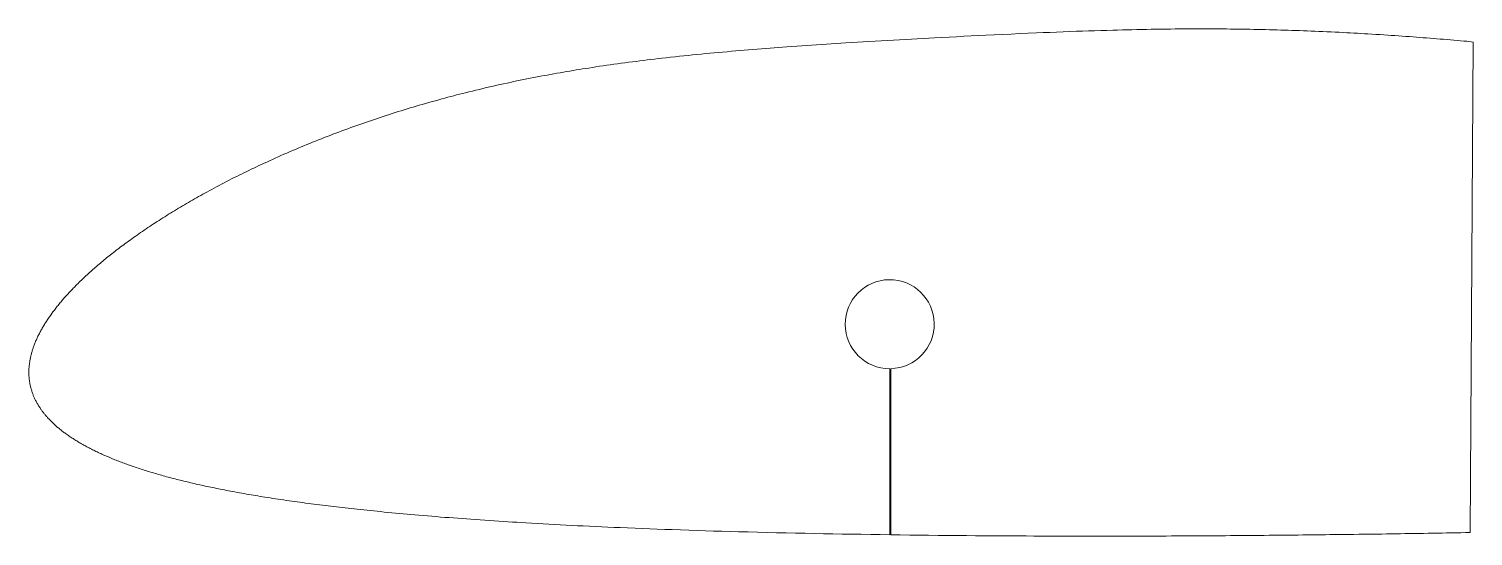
# Model space of a CAD drawing. Header units: millimetres. Extents: x 82 to 348, y 120 to 213.
import ezdxf

# ---------------------------------------------------------------- set-up
doc = ezdxf.new("R2010")
doc.units = ezdxf.units.MM
doc.layers.add('Geometries', color=7, linetype='Continuous', true_color=0xffffff)

msp = doc.modelspace()

# ---------------------------------------------------------------- linework, layer by layer
at = {"layer": 'Geometries', "linetype": 'Continuous', "lineweight": 0}
for p, q in [((347.78, 120.43), (348.3, 210.8)), ((240.81, 150.62), (240.81, 120.02)), ((241.01, 120.02), (241.01, 150.62))]:
    msp.add_line(p, q, dxfattribs=at)
at = {"layer": 'Geometries', "linetype": 'Continuous', "lineweight": 0, "flags": 128}
for points in [[(240.81, 120.02), (239.06, 120.04), (237.32, 120.07), (235.57, 120.1), (233.82, 120.12), (232.07, 120.15), (230.36, 120.19), (228.64, 120.22), (226.93, 120.25), (225.21, 120.29), (223.46, 120.32), (221.71, 120.36), (219.96, 120.4), (218.21, 120.44), (216.46, 120.49), (214.71, 120.53), (212.96, 120.58), (211.43, 120.62), (209.9, 120.67), (208.38, 120.71), (206.85, 120.76), (205.32, 120.81), (203.79, 120.86), (202.26, 120.91), (200.74, 120.96), (199.37, 121.01), (198, 121.06), (196.63, 121.11), (195.26, 121.17), (193.89, 121.22), (192.53, 121.28), (191.16, 121.33), (190.03, 121.38), (188.9, 121.43), (187.76, 121.48), (186.63, 121.54), (185.5, 121.59), (184.37, 121.64), (183.31, 121.69), (182.25, 121.75), (181.19, 121.8), (180.13, 121.86), (179.07, 121.91), (178.01, 121.97), (176.95, 122.03), (175.9, 122.09), (174.85, 122.15), (173.79, 122.21), (172.97, 122.26), (172.14, 122.31), (171.32, 122.36), (170.5, 122.41), (169.68, 122.46), (168.81, 122.52), (167.94, 122.58), (167.07, 122.63), (166.21, 122.69), (165.34, 122.75), (164.48, 122.81), (163.67, 122.87), (162.86, 122.93), (162.05, 122.99), (161.24, 123.05), (160.44, 123.11), (159.63, 123.17), (158.83, 123.23), (158.03, 123.29), (157.23, 123.36), (156.43, 123.42), (155.65, 123.49), (154.87, 123.55), (154.09, 123.62), (153.32, 123.69), (152.6, 123.75), (151.89, 123.82), (151.17, 123.88), (150.46, 123.94), (149.75, 124.01), (149.06, 124.08), (148.37, 124.14), (147.68, 124.21), (146.99, 124.28), (146.37, 124.34), (145.76, 124.4), (145.15, 124.46), (144.54, 124.53), (143.93, 124.59), (143.33, 124.65), (142.72, 124.72), (142.12, 124.79), (141.58, 124.84), (141.04, 124.9), (140.51, 124.97), (139.97, 125.03), (139.44, 125.09), (138.92, 125.15), (138.4, 125.21), (137.88, 125.27), (137.36, 125.33), (136.83, 125.4), (136.31, 125.46), (135.78, 125.53), (135.26, 125.6), (134.74, 125.66), (134.22, 125.73), (133.7, 125.8), (133.19, 125.87), (132.67, 125.94), (132.16, 126), (131.65, 126.07), (131.14, 126.15), (130.65, 126.22), (130.15, 126.29), (129.66, 126.36), (129.16, 126.43), (128.66, 126.5), (128.17, 126.58), (127.67, 126.65), (127.17, 126.73), (126.68, 126.8), (126.19, 126.88), (125.7, 126.96), (125.27, 127.03), (124.85, 127.1), (124.43, 127.17), (124, 127.24), (123.58, 127.31), (123.17, 127.38), (122.75, 127.45), (122.33, 127.52), (121.9, 127.6), (121.47, 127.67), (121.04, 127.75), (120.61, 127.83), (120.18, 127.91), (119.76, 127.98), (119.38, 128.06), (118.99, 128.13), (118.61, 128.2), (118.24, 128.28), (117.86, 128.35), (117.48, 128.42), (117.13, 128.49), (116.78, 128.57), (116.43, 128.64), (116.08, 128.71), (115.73, 128.78), (115.39, 128.85), (115.04, 128.93), (114.7, 129), (114.36, 129.07), (114.02, 129.15), (113.69, 129.22), (113.36, 129.3), (113.03, 129.37), (112.7, 129.45), (112.37, 129.52), (112.04, 129.6), (111.71, 129.68), (111.38, 129.75), (111.06, 129.83), (110.74, 129.91), (110.42, 129.99), (110.11, 130.07), (109.79, 130.15), (109.47, 130.23), (109.16, 130.31), (108.84, 130.39), (108.53, 130.47), (108.21, 130.55), (107.9, 130.64), (107.59, 130.72), (107.29, 130.8), (106.98, 130.89), (106.68, 130.97), (106.38, 131.06), (106.08, 131.14), (105.78, 131.23), (105.49, 131.31), (105.2, 131.4), (104.91, 131.49), (104.62, 131.57), (104.33, 131.66), (104.04, 131.75), (103.75, 131.84), (103.47, 131.93), (103.18, 132.02), (102.9, 132.11), (102.62, 132.2), (102.34, 132.29), (102.07, 132.39), (101.79, 132.48), (101.52, 132.57), (101.25, 132.67), (100.98, 132.76), (100.73, 132.85), (100.49, 132.93), (100.24, 133.02), (100, 133.11), (99.76, 133.2), (99.52, 133.29), (99.28, 133.38), (99.03, 133.47), (98.79, 133.57), (98.55, 133.66), (98.31, 133.76), (98.07, 133.85), (97.83, 133.95), (97.6, 134.04), (97.35, 134.14), (97.11, 134.24), (96.87, 134.35), (96.63, 134.45), (96.39, 134.55), (96.16, 134.65), (95.92, 134.76), (95.69, 134.86), (95.46, 134.97), (95.23, 135.07), (95.01, 135.18), (94.78, 135.28), (94.58, 135.38), (94.37, 135.48), (94.16, 135.59), (93.96, 135.69), (93.75, 135.79), (93.54, 135.9), (93.33, 136.01), (93.12, 136.12), (92.91, 136.23), (92.71, 136.34), (92.51, 136.45), (92.32, 136.55), (92.13, 136.66), (91.94, 136.76), (91.76, 136.87), (91.57, 136.98), (91.39, 137.08), (91.21, 137.19), (91.03, 137.3), (90.86, 137.41), (90.68, 137.52), (90.51, 137.62), (90.35, 137.73), (90.18, 137.84), (90.01, 137.95), (89.84, 138.07), (89.67, 138.18), (89.49, 138.3), (89.32, 138.42), (89.16, 138.54), (88.99, 138.66), (88.84, 138.77), (88.68, 138.89), (88.53, 139), (88.38, 139.12), (88.23, 139.23), (88.09, 139.35), (87.94, 139.46), (87.8, 139.58), (87.66, 139.7), (87.52, 139.81), (87.39, 139.93), (87.26, 140.04), (87.13, 140.16), (87, 140.28), (86.87, 140.39), (86.74, 140.51), (86.61, 140.63), (86.49, 140.75), (86.36, 140.87), (86.25, 140.99), (86.13, 141.11), (86.01, 141.23), (85.9, 141.35), (85.79, 141.47), (85.67, 141.6), (85.56, 141.72), (85.45, 141.84), (85.35, 141.97), (85.24, 142.09), (85.14, 142.22), (85.05, 142.33), (84.96, 142.44), (84.87, 142.56), (84.78, 142.67), (84.69, 142.79), (84.61, 142.9), (84.53, 143.01), (84.45, 143.13), (84.37, 143.24), (84.28, 143.38), (84.19, 143.51), (84.1, 143.65), (84.01, 143.79), (83.93, 143.92), (83.85, 144.06), (83.77, 144.2), (83.69, 144.34), (83.61, 144.48), (83.54, 144.62), (83.47, 144.76), (83.4, 144.9), (83.34, 145.03), (83.27, 145.16), (83.21, 145.29), (83.15, 145.43), (83.1, 145.56), (83.04, 145.7), (82.98, 145.85), (82.93, 145.99), (82.88, 146.13), (82.83, 146.28), (82.78, 146.42), (82.74, 146.56), (82.69, 146.7), (82.65, 146.83), (82.62, 146.97), (82.58, 147.11), (82.54, 147.25), (82.51, 147.38), (82.48, 147.52), (82.45, 147.66), (82.42, 147.8), (82.4, 147.94), (82.37, 148.08), (82.35, 148.21), (82.33, 148.35), (82.31, 148.5), (82.29, 148.65), (82.28, 148.8), (82.26, 148.95), (82.25, 149.1), (82.24, 149.25), (82.23, 149.4), (82.23, 149.54), (82.22, 149.68), (82.22, 149.83), (82.22, 149.97), (82.22, 150.11), (82.22, 150.26), (82.23, 150.4), (82.24, 150.55), (82.24, 150.69), (82.25, 150.84), (82.26, 150.98), (82.28, 151.12), (82.29, 151.27), (82.31, 151.41), (82.33, 151.56), (82.35, 151.71), (82.37, 151.85), (82.39, 152), (82.42, 152.15), (82.44, 152.29), (82.47, 152.44), (82.5, 152.59), (82.53, 152.73), (82.56, 152.88), (82.6, 153.03), (82.64, 153.18), (82.68, 153.33), (82.72, 153.48), (82.76, 153.64), (82.8, 153.78), (82.84, 153.93), (82.89, 154.07), (82.94, 154.22), (82.98, 154.37), (83.03, 154.51), (83.08, 154.66), (83.14, 154.82), (83.2, 154.98), (83.26, 155.15), (83.33, 155.31), (83.39, 155.47), (83.46, 155.64), (83.53, 155.8), (83.6, 155.96), (83.68, 156.13), (83.75, 156.29), (83.83, 156.45), (83.9, 156.61), (83.98, 156.78), (84.06, 156.94), (84.15, 157.1), (84.23, 157.27), (84.32, 157.43), (84.41, 157.6), (84.5, 157.76), (84.59, 157.93), (84.68, 158.09), (84.78, 158.25), (84.87, 158.42), (84.97, 158.59), (85.07, 158.75), (85.18, 158.92), (85.28, 159.09), (85.39, 159.26), (85.5, 159.42), (85.61, 159.59), (85.72, 159.76), (85.83, 159.93), (85.95, 160.1), (86.06, 160.26), (86.18, 160.43), (86.3, 160.6), (86.42, 160.76), (86.54, 160.93), (86.66, 161.1), (86.79, 161.26), (86.92, 161.43), (87.05, 161.6), (87.18, 161.77), (87.31, 161.94), (87.45, 162.11), (87.59, 162.28), (87.72, 162.45), (87.86, 162.62), (88.01, 162.79), (88.15, 162.96), (88.29, 163.13), (88.44, 163.31), (88.59, 163.48), (88.75, 163.66), (88.92, 163.85), (89.08, 164.04), (89.25, 164.23), (89.43, 164.42), (89.58, 164.59), (89.74, 164.76), (89.9, 164.93), (90.06, 165.1), (90.23, 165.27), (90.39, 165.44), (90.55, 165.6), (90.72, 165.77), (90.88, 165.94), (91.08, 166.14), (91.28, 166.34), (91.49, 166.54), (91.69, 166.74), (91.9, 166.94), (92.11, 167.14), (92.32, 167.34), (92.53, 167.54), (92.74, 167.74), (92.96, 167.93), (93.18, 168.13), (93.4, 168.33), (93.61, 168.52), (93.82, 168.71), (94.03, 168.9), (94.24, 169.08), (94.46, 169.27), (94.69, 169.47), (94.92, 169.67), (95.15, 169.87), (95.39, 170.07), (95.62, 170.26), (95.86, 170.46), (96.09, 170.65), (96.31, 170.84), (96.54, 171.02), (96.77, 171.21), (97.01, 171.39), (97.27, 171.6), (97.53, 171.81), (97.79, 172.02), (98.06, 172.22), (98.32, 172.43), (98.59, 172.64), (98.86, 172.84), (99.13, 173.05), (99.42, 173.26), (99.7, 173.47), (99.99, 173.69), (100.28, 173.9), (100.57, 174.11), (100.86, 174.32), (101.16, 174.53), (101.48, 174.77), (101.81, 175), (102.14, 175.23), (102.47, 175.46), (102.8, 175.69), (103.13, 175.92), (103.47, 176.15), (103.81, 176.38), (104.15, 176.61), (104.49, 176.84), (104.83, 177.06), (105.17, 177.28), (105.51, 177.51), (105.85, 177.73), (106.2, 177.95), (106.55, 178.18), (106.9, 178.4), (107.26, 178.63), (107.62, 178.85), (107.97, 179.07), (108.32, 179.29), (108.67, 179.51), (109.03, 179.72), (109.4, 179.95), (109.76, 180.17), (110.13, 180.39), (110.5, 180.6), (110.87, 180.82), (111.24, 181.04), (111.61, 181.26), (111.99, 181.48), (112.36, 181.69), (112.74, 181.91), (113.12, 182.12), (113.5, 182.33), (113.87, 182.54), (114.25, 182.75), (114.62, 182.96), (115, 183.17), (115.45, 183.41), (115.9, 183.66), (116.36, 183.9), (116.81, 184.14), (117.27, 184.39), (117.73, 184.63), (118.19, 184.87), (118.65, 185.11), (119.11, 185.34), (119.57, 185.58), (120.04, 185.82), (120.51, 186.05), (120.95, 186.27), (121.39, 186.49), (121.83, 186.71), (122.28, 186.92), (122.72, 187.14), (123.19, 187.37), (123.66, 187.59), (124.13, 187.82), (124.6, 188.04), (125.08, 188.26), (125.55, 188.48), (126.03, 188.7), (126.55, 188.94), (127.08, 189.18), (127.6, 189.41), (128.13, 189.65), (128.66, 189.88), (129.19, 190.12), (129.72, 190.35), (130.25, 190.58), (130.78, 190.8), (131.32, 191.03), (131.84, 191.25), (132.37, 191.47), (132.89, 191.69), (133.42, 191.91), (133.96, 192.13), (134.5, 192.35), (135.04, 192.56), (135.58, 192.78), (136.12, 192.99), (136.65, 193.2), (137.18, 193.41), (137.71, 193.61), (138.25, 193.82), (138.79, 194.02), (139.34, 194.23), (139.88, 194.43), (140.43, 194.63), (140.98, 194.83), (141.53, 195.03), (142.07, 195.23), (142.62, 195.42), (143.17, 195.62), (143.72, 195.81), (144.26, 196), (144.81, 196.19), (145.35, 196.37), (145.89, 196.55), (146.43, 196.74), (146.97, 196.92), (147.52, 197.1), (148.07, 197.28), (148.63, 197.46), (149.18, 197.63), (149.73, 197.81), (150.28, 197.98), (150.83, 198.15), (151.39, 198.32), (151.94, 198.49), (152.49, 198.66), (153.04, 198.83), (153.6, 198.99), (154.15, 199.15), (154.7, 199.31), (155.31, 199.49), (155.92, 199.66), (156.52, 199.83), (157.13, 200), (157.74, 200.17), (158.29, 200.32), (158.84, 200.47), (159.39, 200.62), (159.94, 200.77), (160.49, 200.91), (161.03, 201.05), (161.57, 201.19), (162.11, 201.33), (162.65, 201.46), (163.29, 201.62), (163.93, 201.78), (164.58, 201.94), (165.22, 202.09), (165.86, 202.25), (166.5, 202.4), (167.14, 202.54), (167.78, 202.69), (168.42, 202.83), (169.06, 202.98), (169.69, 203.12), (170.33, 203.25), (170.93, 203.38), (171.53, 203.51), (172.13, 203.64), (172.73, 203.76), (173.33, 203.88), (173.97, 204.01), (174.6, 204.14), (175.23, 204.26), (175.87, 204.38), (176.5, 204.5), (177.13, 204.62), (177.73, 204.73), (178.32, 204.84), (178.92, 204.95), (179.51, 205.05), (180.1, 205.16), (180.69, 205.26), (181.29, 205.36), (181.88, 205.46), (182.47, 205.56), (183.06, 205.66), (183.64, 205.75), (184.22, 205.84), (184.79, 205.93), (185.37, 206.02), (186.03, 206.13), (186.7, 206.23), (187.36, 206.33), (188.02, 206.42), (188.68, 206.52), (189.34, 206.61), (190, 206.71), (190.66, 206.8), (191.34, 206.89), (192.03, 206.98), (192.72, 207.07), (193.4, 207.16), (194.09, 207.25), (194.77, 207.34), (195.46, 207.42), (196.14, 207.51), (196.82, 207.59), (197.5, 207.67), (198.18, 207.75), (198.86, 207.83), (199.66, 207.92), (200.46, 208.01), (201.26, 208.09), (202.06, 208.18), (202.87, 208.26), (203.67, 208.35), (204.48, 208.43), (205.29, 208.51), (206.09, 208.59), (206.88, 208.67), (207.67, 208.74), (208.46, 208.82), (209.24, 208.89), (210.04, 208.96), (210.84, 209.03), (211.64, 209.1), (212.44, 209.17), (213.24, 209.24), (214.03, 209.31), (214.83, 209.37), (215.62, 209.44), (216.41, 209.5), (217.2, 209.56), (217.99, 209.62), (218.77, 209.69), (219.55, 209.74), (220.32, 209.8), (221.09, 209.86), (221.86, 209.91), (222.77, 209.98), (223.69, 210.05), (224.6, 210.11), (225.51, 210.17), (226.42, 210.23), (227.32, 210.29), (228.23, 210.35), (229.14, 210.41), (230.04, 210.47), (230.94, 210.53), (231.84, 210.59), (232.74, 210.64), (233.8, 210.71), (234.86, 210.77), (235.92, 210.84), (236.97, 210.9), (238.11, 210.97), (239.25, 211.03), (240.38, 211.1), (241.51, 211.16), (242.64, 211.23), (243.77, 211.29), (244.84, 211.35), (245.9, 211.41), (246.96, 211.46), (248.02, 211.52), (249.08, 211.58), (250.43, 211.65), (251.78, 211.72), (253.12, 211.79), (254.47, 211.86), (255.81, 211.92), (257.15, 211.99), (258.5, 212.06), (260.06, 212.13), (261.62, 212.21), (263.18, 212.28), (264.75, 212.35), (266.31, 212.42), (267.87, 212.49), (269.09, 212.54), (270.32, 212.59), (271.55, 212.64), (272.77, 212.69), (274, 212.73), (275.23, 212.78), (276.34, 212.82), (277.46, 212.85), (278.57, 212.89), (279.69, 212.93), (280.81, 212.96), (281.93, 212.99), (282.81, 213.02), (283.69, 213.04), (284.57, 213.06), (285.45, 213.08), (286.33, 213.1), (287.22, 213.12), (288.1, 213.13), (288.99, 213.15), (289.88, 213.16), (290.76, 213.18), (291.65, 213.19), (292.54, 213.2), (293.38, 213.21), (294.22, 213.21), (295.07, 213.22), (295.91, 213.22), (296.76, 213.23), (297.53, 213.23), (298.3, 213.23), (299.07, 213.23), (299.84, 213.23), (300.61, 213.23), (301.39, 213.22), (302.17, 213.22), (302.88, 213.21), (303.59, 213.2), (304.31, 213.2), (305.02, 213.19), (305.74, 213.18), (306.46, 213.17), (307.18, 213.15), (307.9, 213.14), (308.62, 213.13), (309.34, 213.11), (310.07, 213.09), (310.79, 213.08), (311.48, 213.06), (312.17, 213.04), (312.85, 213.02), (313.54, 213), (314.23, 212.98), (314.93, 212.96), (315.64, 212.93), (316.34, 212.91), (317.04, 212.88), (317.75, 212.86), (318.46, 212.83), (319.16, 212.8), (319.87, 212.77), (320.62, 212.74), (321.37, 212.7), (322.12, 212.67), (322.87, 212.63), (323.62, 212.6), (324.37, 212.56), (325.02, 212.53), (325.67, 212.49), (326.32, 212.46), (326.97, 212.42), (327.62, 212.38), (328.28, 212.34), (328.93, 212.31), (329.65, 212.26), (330.38, 212.22), (331.11, 212.17), (331.83, 212.12), (332.56, 212.08), (333.23, 212.03), (333.89, 211.99), (334.56, 211.94), (335.23, 211.89), (335.9, 211.85), (336.57, 211.8), (337.25, 211.75), (337.87, 211.7), (338.49, 211.66), (339.11, 211.61), (339.73, 211.56), (340.36, 211.51), (340.98, 211.46), (341.61, 211.41), (342.24, 211.36), (342.87, 211.31), (343.5, 211.26), (344.13, 211.2), (344.77, 211.15), (345.37, 211.1), (345.97, 211.05), (346.57, 210.99), (347.17, 210.94), (348.3, 210.8)], [(347.78, 120.43), (346.9, 120.42), (346.03, 120.4), (345.16, 120.39), (344.29, 120.37), (343.42, 120.36), (342.57, 120.34), (341.72, 120.33), (340.88, 120.31), (340.03, 120.3), (339.17, 120.28), (338.31, 120.27), (337.46, 120.26), (336.6, 120.24), (335.75, 120.23), (334.9, 120.22), (334.05, 120.2), (333.2, 120.19), (332.35, 120.18), (331.51, 120.16), (330.67, 120.15), (329.83, 120.14), (328.99, 120.13), (328.15, 120.12), (327.23, 120.11), (326.31, 120.09), (325.4, 120.08), (324.49, 120.07), (323.58, 120.06), (322.75, 120.05), (321.93, 120.04), (321.1, 120.03), (320.28, 120.02), (319.46, 120.01), (318.64, 120), (317.83, 119.99), (316.93, 119.98), (316.04, 119.97), (315.15, 119.96), (314.26, 119.95), (313.37, 119.94), (312.48, 119.93), (311.6, 119.93), (310.71, 119.92), (309.83, 119.91), (308.95, 119.9), (308.09, 119.89), (307.23, 119.89), (306.37, 119.88), (305.52, 119.87), (304.57, 119.87), (303.62, 119.86), (302.67, 119.85), (301.72, 119.85), (300.78, 119.84), (299.84, 119.83), (298.9, 119.83), (298.04, 119.82), (297.18, 119.82), (296.33, 119.81), (295.47, 119.81), (294.62, 119.81), (293.77, 119.8), (292.74, 119.8), (291.73, 119.79), (290.71, 119.79), (289.69, 119.79), (288.68, 119.78), (287.69, 119.78), (286.7, 119.78), (285.71, 119.78), (284.72, 119.77), (283.71, 119.77), (282.71, 119.77), (281.71, 119.77), (280.71, 119.77), (279.71, 119.77), (278.73, 119.77), (277.75, 119.77), (276.77, 119.77), (275.8, 119.77), (274.64, 119.77), (273.48, 119.77), (272.32, 119.78), (271.17, 119.78), (270.01, 119.78), (268.86, 119.79), (267.39, 119.79), (265.93, 119.8), (264.46, 119.8), (263, 119.81), (261.54, 119.82), (260.08, 119.83), (258.37, 119.84), (256.65, 119.85), (254.94, 119.87), (253.22, 119.88), (251.48, 119.9), (249.73, 119.91), (247.99, 119.93), (246.24, 119.95), (244.5, 119.97), (242.76, 119.99), (241.01, 120.02)]]:
    msp.add_lwpolyline(points, dxfattribs=at)
at = {"layer": 'Geometries', "linetype": 'Continuous', "lineweight": 0}
msp.add_arc((240.81, 158.82), 8.2, 271.4053, 270, dxfattribs=at)

doc.saveas('drawing.dxf')
